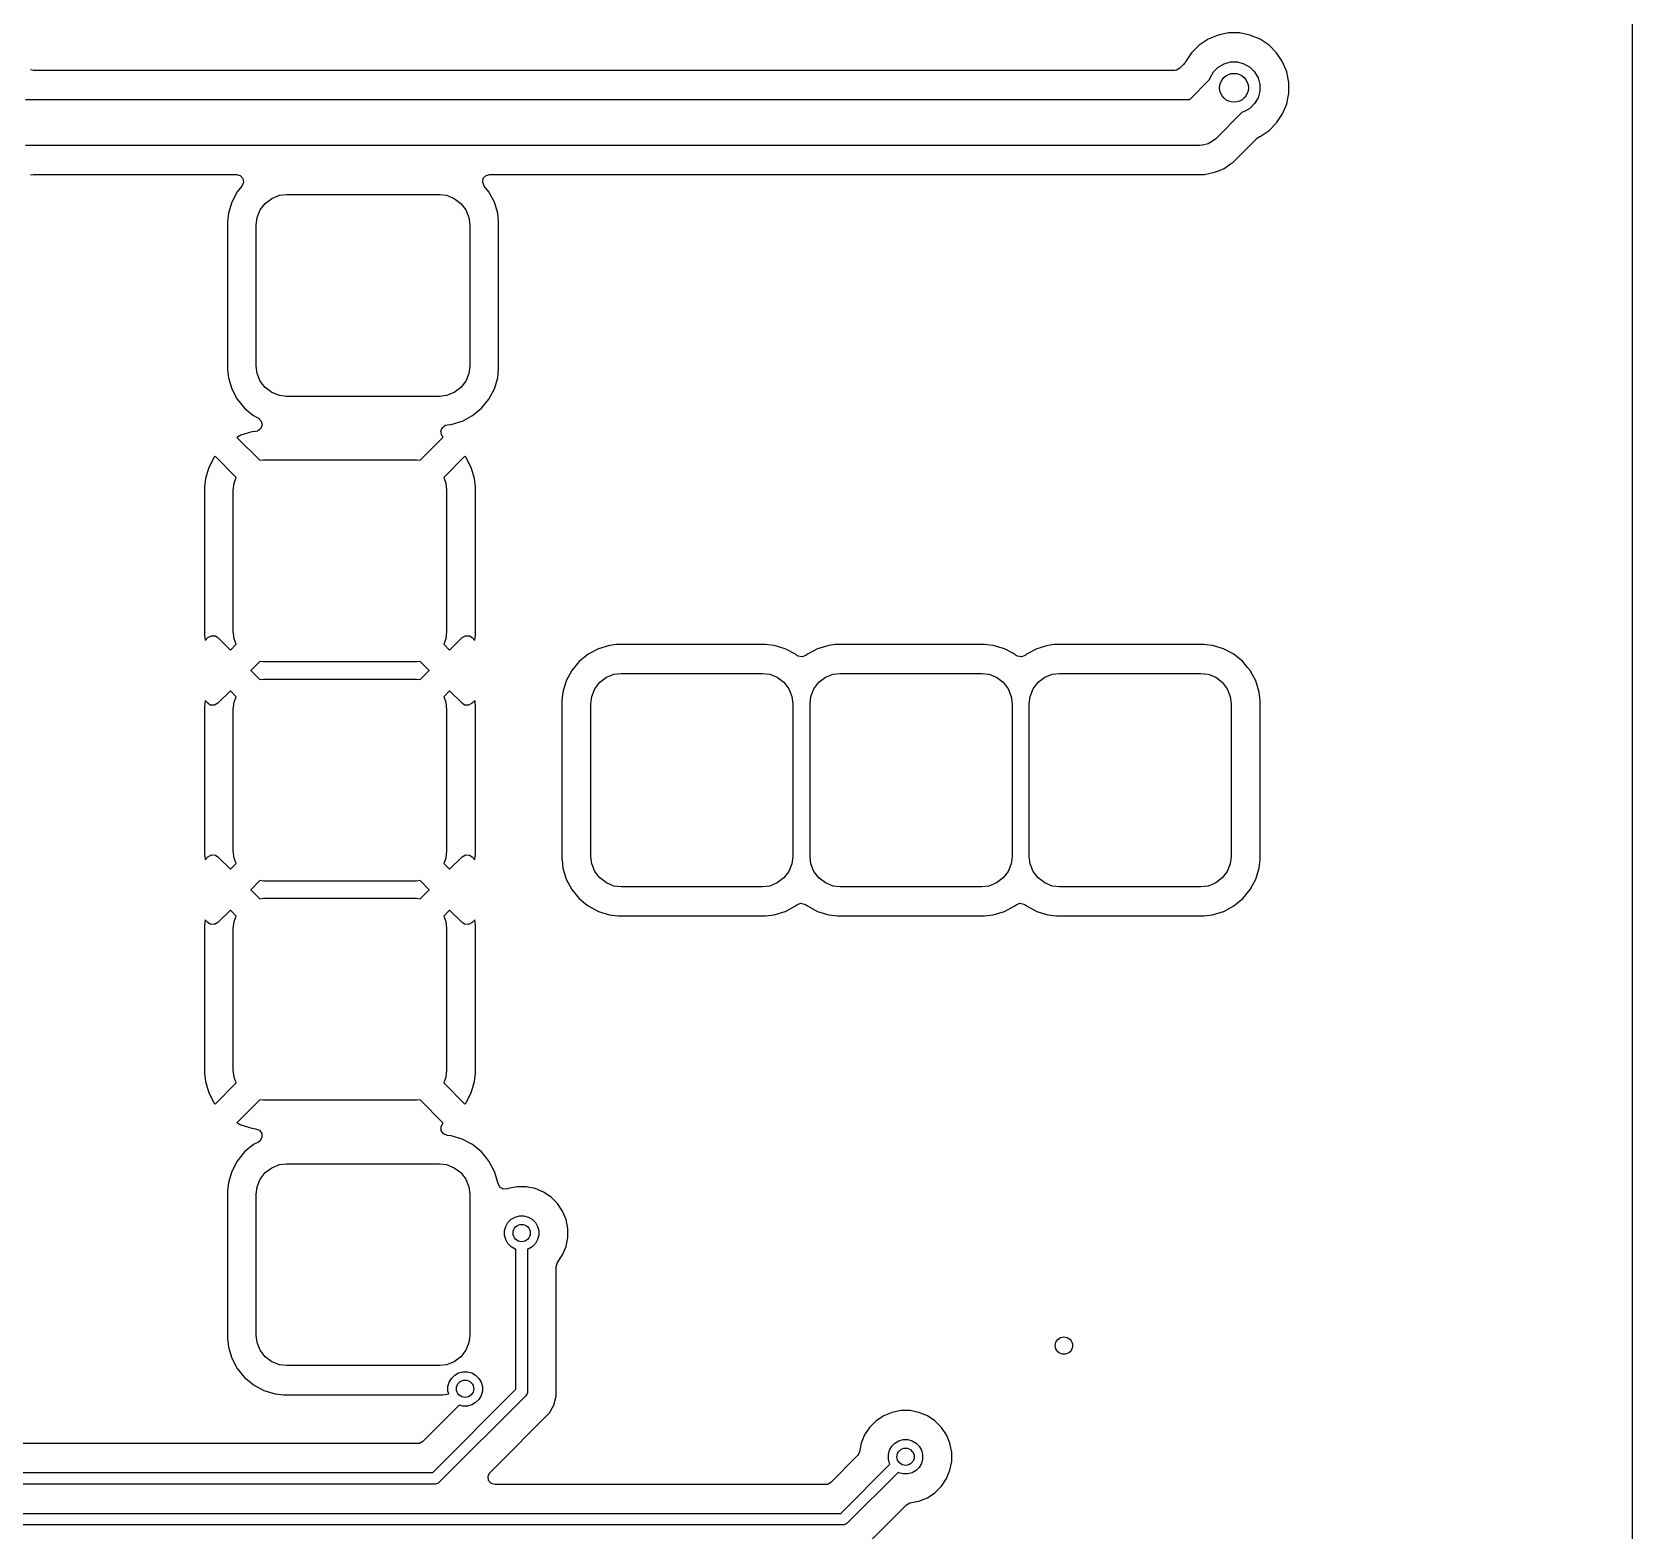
# Model space of a CAD drawing. Extents: x 3.62 to 7.51, y -6.04 to -1.71.
# Drawn here: x 6.422 to 7.514, y -3.985 to -2.962 of the extents above; entities that cross this region are included whole.
import ezdxf

# ---------------------------------------------------------------- set-up
doc = ezdxf.new("R2010")
doc.units = 0
doc.header["$MEASUREMENT"] = 0
doc.layers.add('BLACK', color=7, linetype='CONTINUOUS')

msp = doc.modelspace()

# ---------------------------------------------------------------- linework, layer by layer
at = {"layer": 'BLACK', "linetype": 'CONTINUOUS'}
for p, q in [((7.5138, -2.3151), (7.5138, -5.8582)), ((7.2244, -2.9668), (7.2183, -2.9709)), ((7.2312, -2.964), (7.2244, -2.9668)), ((7.2244, -2.9668), (7.2244, -2.9668)), ((7.2384, -2.9626), (7.2312, -2.964)), ((7.2312, -2.964), (7.2312, -2.964)), ((7.2458, -2.9626), (7.2384, -2.9626)), ((7.2384, -2.9626), (7.2384, -2.9626)), ((7.253, -2.964), (7.2458, -2.9626)), ((7.2458, -2.9626), (7.2458, -2.9626)), ((7.2599, -2.9668), (7.253, -2.964)), ((7.253, -2.964), (7.253, -2.964)), ((7.266, -2.9709), (7.2599, -2.9668)), ((7.2599, -2.9668), (7.2599, -2.9668)), ((7.2131, -2.9761), (7.209, -2.9823)), ((7.2183, -2.9709), (7.2131, -2.9761)), ((7.2131, -2.9761), (7.2131, -2.9761)), ((7.2183, -2.9709), (7.2183, -2.9709)), ((7.2712, -2.9761), (7.266, -2.9709)), ((7.266, -2.9709), (7.266, -2.9709)), ((7.2753, -2.9823), (7.2712, -2.9761)), ((7.2712, -2.9761), (7.2712, -2.9761)), ((6.4226, -2.9882), (6.4207, -2.9878)), ((7.2018, -2.9882), (6.4226, -2.9882)), ((7.2028, -2.9881), (7.2018, -2.9882)), ((7.2052, -2.9867), (7.2028, -2.9881)), ((7.2077, -2.9842), (7.2052, -2.9867)), ((7.2086, -2.9831), (7.2077, -2.9842)), ((7.2088, -2.9827), (7.2086, -2.9829)), ((7.2086, -2.9829), (7.2086, -2.9831)), ((7.209, -2.9823), (7.2088, -2.9827)), ((7.209, -2.9823), (7.209, -2.9823)), ((7.2258, -2.9932), (7.2281, -2.9892)), ((7.2281, -2.9892), (7.2313, -2.9859)), ((7.2313, -2.9859), (7.2353, -2.9836)), ((7.2353, -2.9836), (7.2398, -2.9824)), ((7.2398, -2.9824), (7.2444, -2.9824)), ((7.2444, -2.9824), (7.2489, -2.9836)), ((7.2489, -2.9836), (7.2529, -2.9859)), ((7.2529, -2.9859), (7.2562, -2.9892)), ((7.2562, -2.9892), (7.2585, -2.9932)), ((7.2781, -2.9891), (7.2753, -2.9823)), ((7.2753, -2.9823), (7.2753, -2.9823)), ((7.2753, -2.9823), (7.2753, -2.9823)), ((7.2795, -2.9963), (7.2781, -2.9891)), ((7.212, -3.0079), (7.2254, -2.9944)), ((7.2254, -2.9944), (7.2258, -2.9932)), ((7.2585, -2.9932), (7.2597, -2.9977)), ((7.2597, -3.0023), (7.2585, -3.0068)), ((7.2597, -2.9977), (7.2597, -3.0023)), ((7.2795, -3.0037), (7.2795, -2.9963)), ((6.4173, -3.0079), (7.212, -3.0079)), ((7.2529, -3.0141), (7.2489, -3.0164)), ((7.2562, -3.0108), (7.2529, -3.0141)), ((7.2585, -3.0068), (7.2562, -3.0108)), ((7.2753, -3.0177), (7.2781, -3.0109)), ((7.2781, -3.0109), (7.2795, -3.0037)), ((7.2477, -3.0167), (7.2296, -3.0348)), ((7.2489, -3.0164), (7.2477, -3.0167)), ((7.266, -3.0291), (7.2712, -3.0239)), ((7.2712, -3.0239), (7.2753, -3.0177)), ((7.2296, -3.0348), (7.2281, -3.0361)), ((7.2411, -3.0512), (7.2579, -3.0344)), ((7.2579, -3.0344), (7.2595, -3.0333)), ((7.2595, -3.0333), (7.2599, -3.0332)), ((7.2599, -3.0332), (7.266, -3.0291)), ((7.2185, -3.0394), (6.4173, -3.0394)), ((7.2206, -3.0392), (7.2185, -3.0394)), ((7.2245, -3.0382), (7.2206, -3.0392)), ((7.2281, -3.0361), (7.2245, -3.0382)), ((7.222, -3.0591), (7.2288, -3.0577)), ((7.2288, -3.0577), (7.2321, -3.0564)), ((7.2321, -3.0564), (7.2353, -3.055)), ((7.2353, -3.055), (7.2398, -3.052)), ((7.2398, -3.052), (7.2411, -3.0512)), ((6.4207, -3.0594), (6.4226, -3.0591)), ((6.4226, -3.0591), (6.5612, -3.0591)), ((6.5612, -3.0591), (6.5638, -3.0598)), ((6.5649, -3.0671), (6.5617, -3.071)), ((6.5638, -3.0598), (6.5656, -3.0619)), ((6.566, -3.0647), (6.5649, -3.0671)), ((6.5656, -3.0619), (6.566, -3.0647)), ((6.7293, -3.0645), (6.7297, -3.0618)), ((6.7303, -3.0671), (6.7293, -3.0645)), ((6.7297, -3.0618), (6.7316, -3.0598)), ((6.7335, -3.071), (6.7303, -3.0671)), ((6.7316, -3.0598), (6.7341, -3.0591)), ((6.7341, -3.0591), (7.222, -3.0591)), ((7.222, -3.0591), (7.222, -3.0591)), ((6.558, -3.078), (6.5557, -3.0856)), ((6.5617, -3.071), (6.558, -3.078)), ((6.5617, -3.071), (6.5617, -3.071)), ((6.5775, -3.0834), (6.5809, -3.0789)), ((6.5809, -3.0789), (6.5853, -3.0755)), ((6.5853, -3.0755), (6.5906, -3.0734)), ((6.5906, -3.0734), (6.5955, -3.0728)), ((6.5955, -3.0728), (6.6998, -3.0728)), ((6.6998, -3.0728), (6.7047, -3.0734)), ((6.7047, -3.0734), (6.7099, -3.0755)), ((6.7099, -3.0755), (6.7144, -3.0789)), ((6.7144, -3.0789), (6.7178, -3.0834)), ((6.7373, -3.078), (6.7335, -3.071)), ((6.7335, -3.071), (6.7335, -3.071)), ((6.7396, -3.0856), (6.7373, -3.078)), ((6.7373, -3.078), (6.7373, -3.078)), ((6.7373, -3.078), (6.7373, -3.078)), ((6.5553, -3.0892), (6.5551, -3.0915)), ((6.5557, -3.0856), (6.5553, -3.0892)), ((6.5748, -3.0935), (6.5754, -3.0886)), ((6.5754, -3.0886), (6.5775, -3.0834)), ((6.7178, -3.0834), (6.7199, -3.0886)), ((6.7199, -3.0886), (6.7205, -3.0935)), ((6.7402, -3.0915), (6.7396, -3.0856)), ((6.5551, -3.0915), (6.5551, -3.1919)), ((6.5748, -3.19), (6.5748, -3.0935)), ((6.7205, -3.0935), (6.7205, -3.19)), ((6.7402, -3.1919), (6.7402, -3.0915)), ((6.5551, -3.1919), (6.5552, -3.1925)), ((6.5552, -3.1925), (6.5557, -3.1979)), ((6.5557, -3.1979), (6.558, -3.2055)), ((6.5754, -3.1949), (6.5748, -3.19)), ((6.5775, -3.2001), (6.5754, -3.1949)), ((6.7199, -3.1949), (6.7178, -3.2001)), ((6.7205, -3.19), (6.7199, -3.1949)), ((6.7373, -3.2055), (6.7396, -3.1979)), ((6.7396, -3.1979), (6.7402, -3.1919)), ((6.558, -3.2055), (6.5617, -3.2125)), ((6.5809, -3.2046), (6.5775, -3.2001)), ((6.5853, -3.208), (6.5809, -3.2046)), ((6.5906, -3.21), (6.5853, -3.208)), ((6.5955, -3.2106), (6.5906, -3.21)), ((6.6998, -3.2106), (6.5955, -3.2106)), ((6.7047, -3.21), (6.6998, -3.2106)), ((6.7099, -3.208), (6.7047, -3.21)), ((6.7144, -3.2046), (6.7099, -3.208)), ((6.7178, -3.2001), (6.7144, -3.2046)), ((6.7335, -3.2125), (6.7373, -3.2055)), ((6.5617, -3.2125), (6.5617, -3.2125)), ((6.5617, -3.2125), (6.5668, -3.2186)), ((6.5668, -3.2186), (6.5711, -3.2222)), ((6.7223, -3.2237), (6.7285, -3.2186)), ((6.7285, -3.2186), (6.7335, -3.2125)), ((6.5711, -3.2222), (6.5729, -3.2237)), ((6.5729, -3.2237), (6.5729, -3.2237)), ((6.5729, -3.2237), (6.5729, -3.2237)), ((6.5729, -3.2237), (6.5762, -3.2254)), ((6.5762, -3.2254), (6.5781, -3.2274)), ((6.5787, -3.23), (6.5778, -3.2326)), ((6.5781, -3.2274), (6.5787, -3.23)), ((6.7008, -3.2346), (6.7017, -3.232)), ((6.7017, -3.232), (6.7039, -3.2303)), ((6.7039, -3.2303), (6.7052, -3.23)), ((6.7052, -3.23), (6.7077, -3.2298)), ((6.7077, -3.2298), (6.7153, -3.2274)), ((6.7153, -3.2274), (6.7155, -3.2274)), ((6.7155, -3.2274), (6.722, -3.2239)), ((6.722, -3.2239), (6.7223, -3.2237)), ((6.5642, -3.2371), (6.5615, -3.2386)), ((6.5615, -3.2386), (6.5772, -3.2542)), ((6.5718, -3.2348), (6.5642, -3.2371)), ((6.5743, -3.2346), (6.5718, -3.2348)), ((6.5756, -3.2343), (6.5743, -3.2346)), ((6.5778, -3.2326), (6.5756, -3.2343)), ((6.6866, -3.2542), (6.7022, -3.2386)), ((6.7014, -3.2372), (6.7008, -3.2346)), ((6.7022, -3.238), (6.7014, -3.2372)), ((6.7022, -3.2386), (6.7022, -3.238)), ((6.546, -3.2521), (6.5423, -3.2591)), ((6.5466, -3.2514), (6.546, -3.2521)), ((6.5611, -3.266), (6.5466, -3.2514)), ((6.5772, -3.2542), (6.5797, -3.2539)), ((6.5797, -3.2539), (6.6841, -3.2539)), ((6.6841, -3.2539), (6.6866, -3.2542)), ((6.7172, -3.2514), (6.7027, -3.266)), ((6.7178, -3.2521), (6.7172, -3.2514)), ((6.7172, -3.2514), (6.7172, -3.2514)), ((6.7215, -3.2591), (6.7178, -3.2521)), ((6.7178, -3.2521), (6.7178, -3.2521)), ((6.5423, -3.2591), (6.54, -3.2667)), ((6.7238, -3.2667), (6.7215, -3.2591)), ((6.54, -3.2667), (6.5394, -3.2726)), ((6.5394, -3.2726), (6.5394, -3.373)), ((6.5591, -3.2746), (6.5596, -3.2697)), ((6.5591, -3.3711), (6.5591, -3.2746)), ((6.5596, -3.2697), (6.5611, -3.266)), ((6.7027, -3.266), (6.7041, -3.2697)), ((6.7041, -3.2697), (6.7047, -3.2746)), ((6.7047, -3.2746), (6.7047, -3.3711)), ((6.7244, -3.2726), (6.7238, -3.2667)), ((6.7244, -3.373), (6.7244, -3.2726)), ((6.5394, -3.373), (6.5398, -3.3772)), ((6.5417, -3.3752), (6.5441, -3.3739)), ((6.5441, -3.3739), (6.5469, -3.3741)), ((6.5469, -3.3741), (6.5486, -3.3752)), ((6.5596, -3.376), (6.5591, -3.3711)), ((6.7047, -3.3711), (6.7041, -3.376)), ((6.7152, -3.3752), (6.7176, -3.3739)), ((6.7176, -3.3739), (6.7203, -3.3741)), ((6.7203, -3.3741), (6.7221, -3.3752)), ((6.724, -3.3772), (6.7244, -3.373)), ((6.5398, -3.3772), (6.5417, -3.3752)), ((6.5486, -3.3752), (6.5571, -3.3837)), ((6.5571, -3.3837), (6.5611, -3.3797)), ((6.5611, -3.3797), (6.5596, -3.376)), ((6.7041, -3.376), (6.7027, -3.3797)), ((6.7027, -3.3797), (6.7067, -3.3837)), ((6.7067, -3.3837), (6.7152, -3.3752)), ((6.7221, -3.3752), (6.724, -3.3772)), ((6.8083, -3.3828), (6.8013, -3.3865)), ((6.8159, -3.3805), (6.8083, -3.3828)), ((6.8204, -3.38), (6.8159, -3.3805)), ((6.8218, -3.3799), (6.8204, -3.38)), ((6.9223, -3.3799), (6.8218, -3.3799)), ((6.9239, -3.3801), (6.9223, -3.3799)), ((6.9282, -3.3805), (6.9239, -3.3801)), ((6.9358, -3.3828), (6.9282, -3.3805)), ((6.9428, -3.3865), (6.9358, -3.3828)), ((6.9579, -3.3828), (6.9509, -3.3865)), ((6.9655, -3.3805), (6.9579, -3.3828)), ((6.97, -3.38), (6.9655, -3.3805)), ((6.9714, -3.3799), (6.97, -3.38)), ((7.0719, -3.3799), (6.9714, -3.3799)), ((7.0735, -3.3801), (7.0719, -3.3799)), ((7.0778, -3.3805), (7.0735, -3.3801)), ((7.0854, -3.3828), (7.0778, -3.3805)), ((7.0924, -3.3865), (7.0854, -3.3828)), ((7.1075, -3.3828), (7.1005, -3.3865)), ((7.1151, -3.3805), (7.1075, -3.3828)), ((7.1196, -3.38), (7.1151, -3.3805)), ((7.121, -3.3799), (7.1196, -3.38)), ((7.2215, -3.3799), (7.121, -3.3799)), ((7.2231, -3.3801), (7.2215, -3.3799)), ((7.2274, -3.3805), (7.2231, -3.3801)), ((7.235, -3.3828), (7.2274, -3.3805)), ((7.242, -3.3865), (7.235, -3.3828)), ((6.5772, -3.3914), (6.571, -3.3976)), ((6.5797, -3.3917), (6.5772, -3.3914)), ((6.6841, -3.3917), (6.5797, -3.3917)), ((6.6866, -3.3914), (6.6841, -3.3917)), ((6.6928, -3.3976), (6.6866, -3.3914)), ((6.7951, -3.3916), (6.7901, -3.3977)), ((6.8013, -3.3865), (6.7951, -3.3916)), ((6.8013, -3.3865), (6.8013, -3.3865)), ((6.9438, -3.3873), (6.9428, -3.3865)), ((6.9428, -3.3865), (6.9428, -3.3865)), ((6.9447, -3.3879), (6.9438, -3.3873)), ((6.9474, -3.3884), (6.9447, -3.3879)), ((6.9499, -3.3873), (6.9474, -3.3884)), ((6.9509, -3.3865), (6.9499, -3.3873)), ((6.9509, -3.3865), (6.9509, -3.3865)), ((7.0934, -3.3873), (7.0924, -3.3865)), ((7.0924, -3.3865), (7.0924, -3.3865)), ((7.0943, -3.3879), (7.0934, -3.3873)), ((7.097, -3.3884), (7.0943, -3.3879)), ((7.0996, -3.3873), (7.097, -3.3884)), ((7.1005, -3.3865), (7.0996, -3.3873)), ((7.1005, -3.3865), (7.1005, -3.3865)), ((7.2482, -3.3916), (7.242, -3.3865)), ((7.242, -3.3865), (7.242, -3.3865)), ((7.2514, -3.3955), (7.2482, -3.3916)), ((7.2532, -3.3977), (7.2514, -3.3955)), ((6.571, -3.3976), (6.5772, -3.4038)), ((6.5772, -3.4038), (6.5797, -3.4035)), ((6.5797, -3.4035), (6.6841, -3.4035)), ((6.6841, -3.4035), (6.6866, -3.4038)), ((6.6866, -3.4038), (6.6928, -3.3976)), ((6.7863, -3.4048), (6.784, -3.4124)), ((6.7901, -3.3977), (6.7863, -3.4048)), ((6.7901, -3.3977), (6.7901, -3.3977)), ((6.8058, -3.4101), (6.8092, -3.4057)), ((6.8092, -3.4057), (6.8137, -3.4023)), ((6.8137, -3.4023), (6.8189, -3.4002)), ((6.8189, -3.4002), (6.8238, -3.3996)), ((6.8238, -3.3996), (6.9203, -3.3996)), ((6.9203, -3.3996), (6.9252, -3.4002)), ((6.9252, -3.4002), (6.9304, -3.4023)), ((6.9304, -3.4023), (6.9349, -3.4057)), ((6.9349, -3.4057), (6.9383, -3.4101)), ((6.9554, -3.4101), (6.9588, -3.4057)), ((6.9588, -3.4057), (6.9633, -3.4023)), ((6.9633, -3.4023), (6.9685, -3.4002)), ((6.9685, -3.4002), (6.9734, -3.3996)), ((6.9734, -3.3996), (7.0699, -3.3996)), ((7.0699, -3.3996), (7.0748, -3.4002)), ((7.0748, -3.4002), (7.08, -3.4023)), ((7.08, -3.4023), (7.0845, -3.4057)), ((7.0845, -3.4057), (7.0879, -3.4101)), ((7.105, -3.4101), (7.1084, -3.4057)), ((7.1084, -3.4057), (7.1129, -3.4023)), ((7.1129, -3.4023), (7.1181, -3.4002)), ((7.1181, -3.4002), (7.123, -3.3996)), ((7.123, -3.3996), (7.2195, -3.3996)), ((7.2195, -3.3996), (7.2244, -3.4002)), ((7.2244, -3.4002), (7.2296, -3.4023)), ((7.2296, -3.4023), (7.2341, -3.4057)), ((7.2341, -3.4057), (7.2375, -3.4101)), ((7.257, -3.4048), (7.2532, -3.3977)), ((7.2532, -3.3977), (7.2532, -3.3977)), ((7.2532, -3.3977), (7.2532, -3.3977)), ((7.2593, -3.4124), (7.257, -3.4048)), ((7.257, -3.4048), (7.257, -3.4048)), ((7.257, -3.4048), (7.257, -3.4048)), ((6.5398, -3.4181), (6.5394, -3.4222)), ((6.5417, -3.42), (6.5398, -3.4181)), ((6.5571, -3.4116), (6.5486, -3.42)), ((6.5611, -3.4156), (6.5571, -3.4116)), ((6.5596, -3.4193), (6.5611, -3.4156)), ((6.7067, -3.4116), (6.7027, -3.4156)), ((6.7027, -3.4156), (6.7041, -3.4193)), ((6.7152, -3.42), (6.7067, -3.4116)), ((6.724, -3.4181), (6.7221, -3.42)), ((6.724, -3.4181), (6.724, -3.4181)), ((6.724, -3.4183), (6.724, -3.4181)), ((6.7836, -3.4163), (6.7834, -3.4183)), ((6.784, -3.4124), (6.7836, -3.4163)), ((6.8031, -3.4203), (6.8037, -3.4154)), ((6.8037, -3.4154), (6.8058, -3.4101)), ((6.9383, -3.4101), (6.9404, -3.4154)), ((6.9404, -3.4154), (6.9409, -3.4203)), ((6.9528, -3.4203), (6.9533, -3.4154)), ((6.9533, -3.4154), (6.9554, -3.4101)), ((7.0879, -3.4101), (7.09, -3.4154)), ((7.09, -3.4154), (7.0906, -3.4203)), ((7.1024, -3.4203), (7.1029, -3.4154)), ((7.1029, -3.4154), (7.105, -3.4101)), ((7.2375, -3.4101), (7.2396, -3.4154)), ((7.2396, -3.4154), (7.2402, -3.4203)), ((7.2599, -3.4183), (7.2593, -3.4124)), ((6.5394, -3.4222), (6.5394, -3.5227)), ((6.5434, -3.4212), (6.5417, -3.42)), ((6.5462, -3.4214), (6.5434, -3.4212)), ((6.5486, -3.42), (6.5462, -3.4214)), ((6.5591, -3.4242), (6.5596, -3.4193)), ((6.5591, -3.5207), (6.5591, -3.4242)), ((6.7041, -3.4193), (6.7047, -3.4242)), ((6.7047, -3.4242), (6.7047, -3.5207)), ((6.7169, -3.4212), (6.7152, -3.42)), ((6.7197, -3.4214), (6.7169, -3.4212)), ((6.7221, -3.42), (6.7197, -3.4214)), ((6.7241, -3.4187), (6.724, -3.4183)), ((6.7244, -3.4222), (6.7241, -3.4187)), ((6.7244, -3.5227), (6.7244, -3.4222)), ((6.7834, -3.4183), (6.7834, -3.5266)), ((6.8031, -3.5246), (6.8031, -3.4203)), ((6.9409, -3.4203), (6.9409, -3.5246)), ((6.9528, -3.5246), (6.9528, -3.4203)), ((7.0906, -3.4203), (7.0906, -3.5246)), ((7.1024, -3.5246), (7.1024, -3.4203)), ((7.2402, -3.4203), (7.2402, -3.5246)), ((7.2599, -3.5266), (7.2599, -3.4183)), ((6.5394, -3.5227), (6.5398, -3.5268)), ((6.5398, -3.5268), (6.5417, -3.5248)), ((6.5417, -3.5248), (6.5441, -3.5235)), ((6.5441, -3.5235), (6.5469, -3.5237)), ((6.5469, -3.5237), (6.5486, -3.5248)), ((6.5486, -3.5248), (6.5571, -3.5333)), ((6.5596, -3.5256), (6.5591, -3.5207)), ((6.5611, -3.5293), (6.5596, -3.5256)), ((6.7041, -3.5256), (6.7027, -3.5293)), ((6.7047, -3.5207), (6.7041, -3.5256)), ((6.7067, -3.5333), (6.7152, -3.5248)), ((6.7152, -3.5248), (6.7176, -3.5235)), ((6.7176, -3.5235), (6.7203, -3.5237)), ((6.7203, -3.5237), (6.7221, -3.5248)), ((6.7221, -3.5248), (6.724, -3.5268)), ((6.724, -3.5268), (6.7244, -3.5227)), ((6.7834, -3.5266), (6.7835, -3.5268)), ((6.7835, -3.5268), (6.784, -3.5325)), ((6.8037, -3.5295), (6.8031, -3.5246)), ((6.9409, -3.5246), (6.9404, -3.5295)), ((6.9533, -3.5295), (6.9528, -3.5246)), ((7.0906, -3.5246), (7.09, -3.5295)), ((7.1029, -3.5295), (7.1024, -3.5246)), ((7.2402, -3.5246), (7.2396, -3.5295)), ((7.2593, -3.5325), (7.2599, -3.5266)), ((6.5571, -3.5333), (6.5611, -3.5293)), ((6.7027, -3.5293), (6.7067, -3.5333)), ((6.784, -3.5325), (6.7863, -3.5401)), ((6.8058, -3.5347), (6.8037, -3.5295)), ((6.8092, -3.5392), (6.8058, -3.5347)), ((6.9383, -3.5347), (6.9349, -3.5392)), ((6.9404, -3.5295), (6.9383, -3.5347)), ((6.9554, -3.5347), (6.9533, -3.5295)), ((6.9588, -3.5392), (6.9554, -3.5347)), ((7.0879, -3.5347), (7.0845, -3.5392)), ((7.09, -3.5295), (7.0879, -3.5347)), ((7.105, -3.5347), (7.1029, -3.5295)), ((7.1084, -3.5392), (7.105, -3.5347)), ((7.2375, -3.5347), (7.2341, -3.5392)), ((7.2396, -3.5295), (7.2375, -3.5347)), ((7.257, -3.5401), (7.2593, -3.5325)), ((6.5772, -3.541), (6.571, -3.5472)), ((6.571, -3.5472), (6.5772, -3.5535)), ((6.5797, -3.5413), (6.5772, -3.541)), ((6.6841, -3.5413), (6.5797, -3.5413)), ((6.6866, -3.541), (6.6841, -3.5413)), ((6.6928, -3.5472), (6.6866, -3.541)), ((6.6866, -3.5535), (6.6928, -3.5472)), ((6.7863, -3.5401), (6.7901, -3.5471)), ((6.7901, -3.5471), (6.7901, -3.5471)), ((6.7901, -3.5471), (6.7951, -3.5533)), ((6.8137, -3.5426), (6.8092, -3.5392)), ((6.8189, -3.5447), (6.8137, -3.5426)), ((6.8238, -3.5453), (6.8189, -3.5447)), ((6.9203, -3.5453), (6.8238, -3.5453)), ((6.9252, -3.5447), (6.9203, -3.5453)), ((6.9304, -3.5426), (6.9252, -3.5447)), ((6.9349, -3.5392), (6.9304, -3.5426)), ((6.9633, -3.5426), (6.9588, -3.5392)), ((6.9685, -3.5447), (6.9633, -3.5426)), ((6.9734, -3.5453), (6.9685, -3.5447)), ((7.0699, -3.5453), (6.9734, -3.5453)), ((7.0748, -3.5447), (7.0699, -3.5453)), ((7.08, -3.5426), (7.0748, -3.5447)), ((7.0845, -3.5392), (7.08, -3.5426)), ((7.1129, -3.5426), (7.1084, -3.5392)), ((7.1181, -3.5447), (7.1129, -3.5426)), ((7.123, -3.5453), (7.1181, -3.5447)), ((7.2195, -3.5453), (7.123, -3.5453)), ((7.2244, -3.5447), (7.2195, -3.5453)), ((7.2296, -3.5426), (7.2244, -3.5447)), ((7.2341, -3.5392), (7.2296, -3.5426)), ((7.2482, -3.5533), (7.2532, -3.5471)), ((7.2532, -3.5471), (7.257, -3.5401)), ((6.5772, -3.5535), (6.5797, -3.5531)), ((6.5797, -3.5531), (6.6841, -3.5531)), ((6.6841, -3.5531), (6.6866, -3.5535)), ((6.7951, -3.5533), (6.7994, -3.5568)), ((6.7994, -3.5568), (6.8013, -3.5583)), ((6.8013, -3.5583), (6.8013, -3.5583)), ((6.8013, -3.5583), (6.8013, -3.5583)), ((6.8013, -3.5583), (6.8083, -3.5621)), ((6.9359, -3.562), (6.9428, -3.5583)), ((6.9428, -3.5583), (6.9438, -3.5576)), ((6.9428, -3.5583), (6.9428, -3.5583)), ((6.9438, -3.5576), (6.9463, -3.5565)), ((6.9463, -3.5565), (6.949, -3.557)), ((6.949, -3.557), (6.9499, -3.5576)), ((6.9499, -3.5576), (6.9509, -3.5583)), ((6.9509, -3.5583), (6.9509, -3.5583)), ((6.9509, -3.5583), (6.9579, -3.5621)), ((7.0855, -3.562), (7.0924, -3.5583)), ((7.0924, -3.5583), (7.0934, -3.5576)), ((7.0924, -3.5583), (7.0924, -3.5583)), ((7.0934, -3.5576), (7.0959, -3.5565)), ((7.0959, -3.5565), (7.0986, -3.557)), ((7.0986, -3.557), (7.0996, -3.5576)), ((7.0996, -3.5576), (7.1005, -3.5583)), ((7.1005, -3.5583), (7.1005, -3.5583)), ((7.1005, -3.5583), (7.1075, -3.5621)), ((7.2351, -3.562), (7.242, -3.5583)), ((7.242, -3.5583), (7.2482, -3.5533)), ((7.242, -3.5583), (7.242, -3.5583)), ((7.242, -3.5583), (7.242, -3.5583)), ((6.5398, -3.5677), (6.5394, -3.5718)), ((6.5417, -3.5696), (6.5398, -3.5677)), ((6.5434, -3.5708), (6.5417, -3.5696)), ((6.5462, -3.571), (6.5434, -3.5708)), ((6.5486, -3.5696), (6.5462, -3.571)), ((6.5571, -3.5612), (6.5486, -3.5696)), ((6.5611, -3.5652), (6.5571, -3.5612)), ((6.5591, -3.5738), (6.5596, -3.5689)), ((6.5596, -3.5689), (6.5611, -3.5652)), ((6.7067, -3.5612), (6.7027, -3.5652)), ((6.7027, -3.5652), (6.7041, -3.5689)), ((6.7041, -3.5689), (6.7047, -3.5738)), ((6.7152, -3.5696), (6.7067, -3.5612)), ((6.7169, -3.5708), (6.7152, -3.5696)), ((6.7197, -3.571), (6.7169, -3.5708)), ((6.7221, -3.5696), (6.7197, -3.571)), ((6.724, -3.5677), (6.7221, -3.5696)), ((6.7244, -3.5718), (6.724, -3.5677)), ((6.8083, -3.5621), (6.8083, -3.5621)), ((6.8083, -3.5621), (6.8083, -3.5621)), ((6.8083, -3.5621), (6.8159, -3.5644)), ((6.8159, -3.5644), (6.8218, -3.565)), ((6.8218, -3.565), (6.8218, -3.565)), ((6.8218, -3.565), (6.9223, -3.565)), ((6.9223, -3.565), (6.9282, -3.5644)), ((6.9223, -3.565), (6.9223, -3.565)), ((6.9282, -3.5644), (6.9358, -3.5621)), ((6.9358, -3.5621), (6.9359, -3.562)), ((6.9579, -3.5621), (6.9579, -3.5621)), ((6.9579, -3.5621), (6.9579, -3.5621)), ((6.9579, -3.5621), (6.9655, -3.5644)), ((6.9655, -3.5644), (6.9714, -3.565)), ((6.9714, -3.565), (6.9714, -3.565)), ((6.9714, -3.565), (7.0719, -3.565)), ((7.0719, -3.565), (7.0778, -3.5644)), ((7.0719, -3.565), (7.0719, -3.565)), ((7.0778, -3.5644), (7.0854, -3.5621)), ((7.0854, -3.5621), (7.0855, -3.562)), ((7.1075, -3.5621), (7.1075, -3.5621)), ((7.1075, -3.5621), (7.1075, -3.5621)), ((7.1075, -3.5621), (7.1151, -3.5644)), ((7.1151, -3.5644), (7.121, -3.565)), ((7.121, -3.565), (7.121, -3.565)), ((7.121, -3.565), (7.2215, -3.565)), ((7.2215, -3.565), (7.2274, -3.5644)), ((7.2215, -3.565), (7.2215, -3.565)), ((7.2274, -3.5644), (7.235, -3.5621)), ((7.235, -3.5621), (7.2351, -3.562)), ((6.5394, -3.5718), (6.5394, -3.6723)), ((6.5591, -3.6703), (6.5591, -3.5738)), ((6.7047, -3.5738), (6.7047, -3.6703)), ((6.7244, -3.6723), (6.7244, -3.5718)), ((6.5394, -3.6723), (6.54, -3.6782)), ((6.54, -3.6782), (6.5423, -3.6858)), ((6.5466, -3.6935), (6.5611, -3.6789)), ((6.5596, -3.6752), (6.5591, -3.6703)), ((6.5611, -3.6789), (6.5596, -3.6752)), ((6.7041, -3.6752), (6.7027, -3.6789)), ((6.7027, -3.6789), (6.7172, -3.6935)), ((6.7047, -3.6703), (6.7041, -3.6752)), ((6.7215, -3.6858), (6.7238, -3.6782)), ((6.7238, -3.6782), (6.7244, -3.6723)), ((6.5423, -3.6858), (6.546, -3.6928)), ((6.5772, -3.6906), (6.5615, -3.7063)), ((6.5797, -3.6909), (6.5772, -3.6906)), ((6.6841, -3.6909), (6.5797, -3.6909)), ((6.6866, -3.6906), (6.6841, -3.6909)), ((6.7022, -3.7063), (6.6866, -3.6906)), ((6.7178, -3.6928), (6.7215, -3.6858)), ((6.546, -3.6928), (6.546, -3.6928)), ((6.546, -3.6928), (6.5466, -3.6935)), ((6.5466, -3.6935), (6.5466, -3.6935)), ((6.7172, -3.6935), (6.7178, -3.6928)), ((6.7172, -3.6935), (6.7172, -3.6935)), ((6.5615, -3.7063), (6.5642, -3.7077)), ((6.5642, -3.7077), (6.5718, -3.71)), ((6.5718, -3.71), (6.5743, -3.7103)), ((6.5743, -3.7103), (6.5769, -3.7113)), ((6.5769, -3.7113), (6.5785, -3.7136)), ((6.7009, -3.7089), (6.7022, -3.7067)), ((6.701, -3.7116), (6.7009, -3.7089)), ((6.7026, -3.7139), (6.701, -3.7116)), ((6.7022, -3.7067), (6.7022, -3.7063)), ((6.5729, -3.7212), (6.5668, -3.7262)), ((6.5762, -3.7195), (6.5729, -3.7212)), ((6.5729, -3.7212), (6.5729, -3.7212)), ((6.5772, -3.7187), (6.5762, -3.7195)), ((6.5786, -3.7163), (6.5772, -3.7187)), ((6.5785, -3.7136), (6.5786, -3.7163)), ((6.7052, -3.7149), (6.7026, -3.7139)), ((6.7077, -3.7151), (6.7052, -3.7149)), ((6.7153, -3.7174), (6.7077, -3.7151)), ((6.7223, -3.7212), (6.7153, -3.7174)), ((6.7285, -3.7262), (6.7223, -3.7212)), ((6.7223, -3.7212), (6.7223, -3.7212)), ((6.5617, -3.7324), (6.558, -3.7394)), ((6.5668, -3.7262), (6.5617, -3.7324)), ((6.5617, -3.7324), (6.5617, -3.7324)), ((6.5853, -3.7369), (6.5906, -3.7348)), ((6.5906, -3.7348), (6.5955, -3.7343)), ((6.5955, -3.7343), (6.6998, -3.7343)), ((6.6998, -3.7343), (6.7047, -3.7348)), ((6.7047, -3.7348), (6.7099, -3.7369)), ((6.7314, -3.7297), (6.7285, -3.7262)), ((6.7335, -3.7324), (6.7314, -3.7297)), ((6.7373, -3.7394), (6.7335, -3.7324)), ((6.7335, -3.7324), (6.7335, -3.7324)), ((6.7335, -3.7324), (6.7335, -3.7324)), ((6.558, -3.7394), (6.5557, -3.747)), ((6.5754, -3.75), (6.5775, -3.7448)), ((6.5775, -3.7448), (6.5809, -3.7403)), ((6.5809, -3.7403), (6.5853, -3.7369)), ((6.7099, -3.7369), (6.7144, -3.7403)), ((6.7144, -3.7403), (6.7178, -3.7448)), ((6.7178, -3.7448), (6.7199, -3.75)), ((6.7396, -3.747), (6.7373, -3.7394)), ((6.7373, -3.7394), (6.7373, -3.7394)), ((6.7373, -3.7394), (6.7373, -3.7394)), ((6.5557, -3.747), (6.5551, -3.7529)), ((6.5551, -3.7529), (6.5551, -3.8534)), ((6.5748, -3.7549), (6.5754, -3.75)), ((6.5748, -3.8514), (6.5748, -3.7549)), ((6.7199, -3.75), (6.7205, -3.7549)), ((6.7205, -3.7549), (6.7205, -3.8514)), ((6.7396, -3.7473), (6.7396, -3.747)), ((6.7396, -3.747), (6.7396, -3.747)), ((6.7396, -3.747), (6.7396, -3.747)), ((6.7398, -3.748), (6.7396, -3.7473)), ((6.7412, -3.7504), (6.7398, -3.748)), ((6.7436, -3.7516), (6.7412, -3.7504)), ((6.7463, -3.7513), (6.7436, -3.7516)), ((6.7467, -3.7512), (6.7463, -3.7513)), ((6.7528, -3.75), (6.7467, -3.7512)), ((6.7467, -3.7512), (6.7467, -3.7512)), ((6.759, -3.75), (6.7528, -3.75)), ((6.7528, -3.75), (6.7528, -3.75)), ((6.7651, -3.7512), (6.759, -3.75)), ((6.759, -3.75), (6.759, -3.75)), ((6.7708, -3.7536), (6.7651, -3.7512)), ((6.7651, -3.7512), (6.7651, -3.7512)), ((6.776, -3.757), (6.7708, -3.7536)), ((6.7708, -3.7536), (6.7708, -3.7536)), ((6.7804, -3.7614), (6.776, -3.757)), ((6.776, -3.757), (6.776, -3.757)), ((6.7838, -3.7666), (6.7804, -3.7614)), ((6.7804, -3.7614), (6.7804, -3.7614)), ((6.7862, -3.7723), (6.7838, -3.7666)), ((6.7838, -3.7666), (6.7838, -3.7666)), ((6.7442, -3.78), (6.745, -3.777)), ((6.745, -3.777), (6.7465, -3.7743)), ((6.7465, -3.7743), (6.7487, -3.7721)), ((6.7487, -3.7721), (6.7514, -3.7706)), ((6.7514, -3.7706), (6.7544, -3.7698)), ((6.7544, -3.7698), (6.7574, -3.7698)), ((6.7574, -3.7698), (6.7604, -3.7706)), ((6.7604, -3.7706), (6.7631, -3.7721)), ((6.7631, -3.7721), (6.7653, -3.7743)), ((6.7653, -3.7743), (6.7668, -3.777)), ((6.7668, -3.777), (6.7676, -3.78)), ((6.7874, -3.7784), (6.7862, -3.7723)), ((6.7862, -3.7723), (6.7862, -3.7723)), ((6.7862, -3.7723), (6.7862, -3.7723)), ((6.7874, -3.7846), (6.7874, -3.7784)), ((6.7874, -3.7784), (6.7874, -3.7784)), ((6.7874, -3.7784), (6.7874, -3.7784)), ((6.7442, -3.783), (6.7442, -3.78)), ((6.745, -3.786), (6.7442, -3.783)), ((6.7465, -3.7887), (6.745, -3.786)), ((6.7487, -3.7909), (6.7465, -3.7887)), ((6.7653, -3.7887), (6.7631, -3.7909)), ((6.7668, -3.786), (6.7653, -3.7887)), ((6.7676, -3.783), (6.7668, -3.786)), ((6.7676, -3.78), (6.7676, -3.783)), ((6.7862, -3.7907), (6.7874, -3.7846)), ((6.7514, -3.7924), (6.7487, -3.7909)), ((6.752, -3.7926), (6.7514, -3.7924)), ((6.752, -3.8881), (6.752, -3.7926)), ((6.7604, -3.7924), (6.7598, -3.7926)), ((6.7598, -3.7926), (6.7598, -3.8898)), ((6.7631, -3.7909), (6.7604, -3.7924)), ((6.7804, -3.8016), (6.7838, -3.7964)), ((6.7838, -3.7964), (6.7862, -3.7907)), ((6.7838, -3.7964), (6.7838, -3.7964)), ((6.7838, -3.7964), (6.7838, -3.7964)), ((6.7795, -3.8043), (6.7803, -3.8017)), ((6.7795, -3.8929), (6.7795, -3.8043)), ((6.7803, -3.8017), (6.7804, -3.8016)), ((6.5551, -3.8534), (6.5557, -3.8593)), ((6.5754, -3.8563), (6.5748, -3.8514)), ((6.7205, -3.8514), (6.7199, -3.8563)), ((6.5557, -3.8593), (6.558, -3.8669)), ((6.5775, -3.8615), (6.5754, -3.8563)), ((6.5809, -3.866), (6.5775, -3.8615)), ((6.7178, -3.8615), (6.7144, -3.866)), ((6.7199, -3.8563), (6.7178, -3.8615)), ((6.558, -3.8669), (6.5617, -3.8739)), ((6.5617, -3.8739), (6.5617, -3.8739)), ((6.5617, -3.8739), (6.5668, -3.8801)), ((6.5853, -3.8694), (6.5809, -3.866)), ((6.5906, -3.8715), (6.5853, -3.8694)), ((6.5955, -3.872), (6.5906, -3.8715)), ((6.6998, -3.872), (6.5955, -3.872)), ((6.7047, -3.8715), (6.6998, -3.872)), ((6.7099, -3.8694), (6.7047, -3.8715)), ((6.7144, -3.866), (6.7099, -3.8694)), ((6.7128, -3.8769), (6.7158, -3.8761)), ((6.7158, -3.8761), (6.7189, -3.8761)), ((6.7189, -3.8761), (6.7219, -3.8769)), ((6.5668, -3.8801), (6.5711, -3.8836)), ((6.5711, -3.8836), (6.5729, -3.8851)), ((6.5729, -3.8851), (6.5729, -3.8851)), ((6.5729, -3.8851), (6.5729, -3.8851)), ((6.5729, -3.8851), (6.5799, -3.8889)), ((6.7056, -3.8863), (6.7064, -3.8833)), ((6.7056, -3.8894), (6.7056, -3.8863)), ((6.7064, -3.8833), (6.708, -3.8807)), ((6.708, -3.8807), (6.7102, -3.8785)), ((6.7102, -3.8785), (6.7128, -3.8769)), ((6.7219, -3.8769), (6.7245, -3.8785)), ((6.7245, -3.8785), (6.7267, -3.8807)), ((6.7267, -3.8807), (6.7283, -3.8833)), ((6.7283, -3.8833), (6.7291, -3.8863)), ((6.7291, -3.8863), (6.7291, -3.8894)), ((6.5799, -3.8889), (6.5799, -3.8889)), ((6.5799, -3.8889), (6.5799, -3.8889)), ((6.5799, -3.8889), (6.5876, -3.8912)), ((6.5876, -3.8912), (6.5935, -3.8918)), ((6.5935, -3.8918), (6.5935, -3.8918)), ((6.5935, -3.8918), (6.7018, -3.8918)), ((6.6952, -3.9449), (6.752, -3.8881)), ((6.7587, -3.8925), (6.6996, -3.9516)), ((6.7018, -3.8918), (6.7062, -3.8913)), ((6.7018, -3.8918), (6.7018, -3.8918)), ((6.7062, -3.8913), (6.7056, -3.8894)), ((6.7245, -3.8972), (6.7219, -3.8988)), ((6.7267, -3.895), (6.7245, -3.8972)), ((6.7283, -3.8924), (6.7267, -3.895)), ((6.7291, -3.8894), (6.7283, -3.8924)), ((6.7592, -3.892), (6.7587, -3.8925)), ((6.7595, -3.8912), (6.7592, -3.892)), ((6.7598, -3.8905), (6.7595, -3.8912)), ((6.7598, -3.8898), (6.7598, -3.8905)), ((6.7779, -3.8989), (6.7795, -3.8929)), ((6.7131, -3.8991), (6.6885, -3.9237)), ((6.7133, -3.8989), (6.7131, -3.8991)), ((6.7158, -3.8996), (6.7133, -3.8989)), ((6.7189, -3.8996), (6.7158, -3.8996)), ((6.7219, -3.8988), (6.7189, -3.8996)), ((6.7418, -3.9373), (6.77, -3.9091)), ((6.77, -3.9091), (6.7704, -3.9087)), ((6.77, -3.9091), (6.77, -3.9091)), ((6.7704, -3.9087), (6.7748, -3.9043)), ((6.7704, -3.9087), (6.7704, -3.9087)), ((6.7748, -3.9043), (6.7779, -3.8989)), ((7.003, -3.9063), (6.9978, -3.9097)), ((7.0087, -3.9039), (7.003, -3.9063)), ((7.003, -3.9063), (7.003, -3.9063)), ((7.0148, -3.9027), (7.0087, -3.9039)), ((7.0087, -3.9039), (7.0087, -3.9039)), ((7.021, -3.9027), (7.0148, -3.9027)), ((7.0148, -3.9027), (7.0148, -3.9027)), ((7.0271, -3.9039), (7.021, -3.9027)), ((7.021, -3.9027), (7.021, -3.9027)), ((7.0328, -3.9063), (7.0271, -3.9039)), ((7.0271, -3.9039), (7.0271, -3.9039)), ((7.038, -3.9097), (7.0328, -3.9063)), ((7.0328, -3.9063), (7.0328, -3.9063)), ((6.99, -3.9193), (6.9876, -3.925)), ((6.9934, -3.9141), (6.99, -3.9193)), ((6.99, -3.9193), (6.99, -3.9193)), ((6.9978, -3.9097), (6.9934, -3.9141)), ((6.9934, -3.9141), (6.9934, -3.9141)), ((6.9978, -3.9097), (6.9978, -3.9097)), ((7.0424, -3.9141), (7.038, -3.9097)), ((7.038, -3.9097), (7.038, -3.9097)), ((7.0458, -3.9193), (7.0424, -3.9141)), ((7.0424, -3.9141), (7.0424, -3.9141)), ((7.0477, -3.9237), (7.0458, -3.9193)), ((7.0458, -3.9193), (7.0458, -3.9193)), ((6.685, -3.9252), (5.1535, -3.9252)), ((6.6861, -3.9251), (6.685, -3.9252)), ((6.6885, -3.9237), (6.6861, -3.9251)), ((6.9864, -3.9311), (6.9851, -3.9335)), ((6.9876, -3.925), (6.9864, -3.9311)), ((6.9876, -3.925), (6.9876, -3.925)), ((7.0062, -3.9326), (7.007, -3.9297)), ((7.007, -3.9297), (7.0085, -3.927)), ((7.0085, -3.927), (7.0107, -3.9248)), ((7.0107, -3.9248), (7.0134, -3.9233)), ((7.0134, -3.9233), (7.0164, -3.9225)), ((7.0164, -3.9225), (7.0194, -3.9225)), ((7.0194, -3.9225), (7.0224, -3.9233)), ((7.0224, -3.9233), (7.0251, -3.9248)), ((7.0251, -3.9248), (7.0273, -3.927)), ((7.0273, -3.927), (7.0288, -3.9297)), ((7.0288, -3.9297), (7.0296, -3.9326)), ((7.0482, -3.925), (7.0477, -3.9237)), ((7.0482, -3.9252), (7.0482, -3.925)), ((7.0494, -3.9311), (7.0482, -3.9252)), ((7.0494, -3.9373), (7.0494, -3.9311)), ((7.0494, -3.9311), (7.0494, -3.9311)), ((7.0494, -3.9311), (7.0494, -3.9311)), ((6.7343, -3.9448), (6.7418, -3.9373)), ((6.985, -3.9336), (6.967, -3.9517)), ((6.9737, -3.9728), (7.0073, -3.9392)), ((6.9851, -3.9335), (6.985, -3.9336)), ((7.0062, -3.9357), (7.0062, -3.9326)), ((7.007, -3.9387), (7.0062, -3.9357)), ((7.0073, -3.9392), (7.007, -3.9387)), ((7.0273, -3.9414), (7.0251, -3.9436)), ((7.0288, -3.9387), (7.0273, -3.9414)), ((7.0296, -3.9357), (7.0288, -3.9387)), ((7.0296, -3.9326), (7.0296, -3.9357)), ((7.0482, -3.9434), (7.0494, -3.9373)), ((6.6969, -3.9528), (5.1417, -3.9528)), ((5.1434, -3.9449), (6.6952, -3.9449)), ((6.6976, -3.9527), (6.6969, -3.9528)), ((6.699, -3.9521), (6.6976, -3.9527)), ((6.6996, -3.9516), (6.699, -3.9521)), ((6.733, -3.9475), (6.7341, -3.945)), ((6.7333, -3.9503), (6.733, -3.9475)), ((6.7351, -3.9523), (6.7333, -3.9503)), ((6.7341, -3.945), (6.7343, -3.9448)), ((6.7378, -3.9531), (6.7351, -3.9523)), ((6.9635, -3.9531), (6.7378, -3.9531)), ((6.9646, -3.953), (6.9635, -3.9531)), ((6.967, -3.9517), (6.9646, -3.953)), ((7.0129, -3.9448), (6.9781, -3.9795)), ((7.0134, -3.9451), (7.0129, -3.9448)), ((7.0164, -3.9459), (7.0134, -3.9451)), ((7.0194, -3.9459), (7.0164, -3.9459)), ((7.0224, -3.9451), (7.0194, -3.9459)), ((7.0251, -3.9436), (7.0224, -3.9451)), ((7.0424, -3.9543), (7.0458, -3.9491)), ((7.0458, -3.9491), (7.0482, -3.9434)), ((7.0271, -3.9645), (7.0328, -3.9621)), ((7.0328, -3.9621), (7.038, -3.9587)), ((7.038, -3.9587), (7.0424, -3.9543)), ((6.0015, -3.9728), (6.9737, -3.9728)), ((6.9947, -3.9909), (7.0185, -3.967)), ((7.0185, -3.967), (7.0209, -3.9657)), ((7.0209, -3.9657), (7.021, -3.9657)), ((7.021, -3.9657), (7.0233, -3.9652)), ((7.0233, -3.9652), (7.0271, -3.9645)), ((6.9753, -3.9807), (6.0015, -3.9807)), ((6.9761, -3.9806), (6.9753, -3.9807)), ((6.9775, -3.98), (6.9761, -3.9806)), ((6.9781, -3.9795), (6.9775, -3.98))]:
    msp.add_line(p, q, dxfattribs=at)
at = {"layer": 'BLACK'}
for centre, radius in [((7.2421, -3), 0.00984), ((6.7559, -3.7815), 0.00591), ((7.126, -3.8583), 0.00591), ((6.7173, -3.8878), 0.00591), ((7.0179, -3.9342), 0.00591)]:
    msp.add_circle(centre, radius, dxfattribs=at)

doc.saveas('drawing.dxf')
